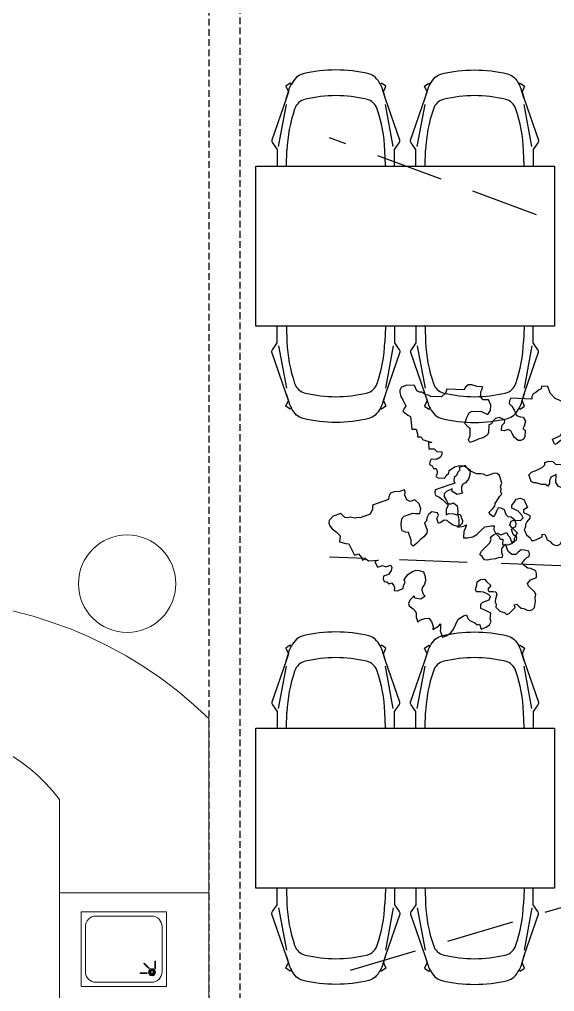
# Model space of a CAD drawing. Header units: inches. Extents: x 33469 to 138684, y -86444 to -29699.
# Drawn here: x 80241 to 80491.8, y -41652.5 to -41197.2 of the extents above; entities that cross this region are included whole.
import ezdxf

# ---------------------------------------------------------------- set-up
doc = ezdxf.new("R2010")
doc.units = ezdxf.units.IN
doc.header["$MEASUREMENT"] = 0
doc.linetypes.add('cta_plan_01$0$cta_plan_01$0$HIDDEN2', pattern=[4.7625, 3.175, -1.5875])
doc.linetypes.add('DASHED2', pattern=[9.525, 6.35, -3.175])
doc.layers.get('0').update_dxf_attribs({"lineweight": 9})
for name, color, linetype, lineweight in [('-DWG_ANA', 7, 'Continuous', 50), ('2d-yazı', 255, 'Continuous', 20), ('CİHAZ', 7, 'Continuous', 15), ('KAPı', 7, 'Continuous', 5), ('Layer4', 200, 'Continuous', 9)]:
    doc.layers.add(name, color=color, linetype=linetype, lineweight=lineweight)
for name, color, linetype in [('dg_bitki', 57, 'Continuous'), ('dg_tavantara', 63, 'Continuous'), ('dg_tefris', 22, 'Continuous'), ('±0.00 kotu planı_geometri$0$0-LNS-VL5', 252, 'Continuous')]:
    doc.layers.add(name, color=color, linetype=linetype)

# ---------------------------------------------------------------- blocks, each defined once
blk = doc.blocks.new('f2')
at = {"layer": 'KAPı'}
h = blk.add_hatch(dxfattribs=at)
h.set_pattern_fill('DASH', color=256, scale=2, style=0)
h.set_pattern_definition([(0, (4953.3182, 3452.11953), (0.25, 0.25), [0.25, -0.25])])
h.paths.add_polyline_path([(8541.16, 3423.72, 1), (8544.5, 3423.72, 1)])
h.paths.add_polyline_path([(8543.45, 3423.72, -1), (8542.21, 3423.72, -1)], flags=16)
at = {"layer": 'CİHAZ'}
for p, q in [((8571.13, 3430.47), (8536.13, 3430.47)), ((8536.13, 3430.47), (8536.13, 3390.47)), ((8564.13, 3428.47), (8543.13, 3428.47)), ((8571.13, 3390.47), (8571.13, 3430.47)), ((8538.13, 3423.47), (8538.13, 3397.47)), ((8569.13, 3397.47), (8569.13, 3423.47)), ((8543.13, 3392.47), (8564.13, 3392.47)), ((8536.13, 3390.47), (8571.13, 3390.47))]:
    blk.add_line(p, q, dxfattribs=at)
for centre, start, end in [((8543.13, 3423.47), 90, 180), ((8564.13, 3423.47), 0, 90), ((8543.13, 3397.47), 180, 270), ((8564.13, 3397.47), 270, 0)]:
    blk.add_arc(centre, 5, start, end, dxfattribs=at)
at = {"layer": 'KAPı'}
for points in [[(8547.99, 3425.42), (8547.99, 3425.1), (8544.64, 3425.1), (8544.64, 3425.42)], [(8542.29, 3421.44), (8542.6, 3421.44), (8542.6, 3418.09), (8542.29, 3418.09)], [(8547.16, 3420.05), (8546.93, 3419.83), (8544.56, 3422.2), (8544.79, 3422.42)]]:
    blk.add_lwpolyline(points, close=True, dxfattribs=at)
for radius in [1.67, 0.617]:
    blk.add_circle((8542.83, 3423.72), radius, dxfattribs=at)
blk = doc.blocks.new('75140rev')
at = {"layer": 'dg_tefris'}
for p, q in [((23386.56, -33310.99), (23390.22, -33291.23)), ((23440.26, -33310.99), (23436.59, -33291.23)), ((23451.56, -33310.99), (23455.22, -33291.23)), ((23505.26, -33310.99), (23501.59, -33291.23)), ((23390.19, -33319.92), (23390.41, -33312.8)), ((23436.62, -33319.92), (23436.4, -33312.8)), ((23455.19, -33319.92), (23455.41, -33312.8)), ((23501.62, -33319.92), (23501.4, -33312.8)), ((23390.19, -33395.4), (23390.41, -33402.52)), ((23436.62, -33395.4), (23436.4, -33402.52)), ((23455.19, -33395.4), (23455.41, -33402.52)), ((23501.62, -33395.4), (23501.4, -33402.52)), ((23386.56, -33404.33), (23390.22, -33424.09)), ((23440.26, -33404.33), (23436.59, -33424.09)), ((23451.56, -33404.33), (23455.22, -33424.09)), ((23505.26, -33404.33), (23501.59, -33424.09))]:
    blk.add_line(p, q, dxfattribs=at)
for points in [[(23440.89, -33320.16, 0.01607), (23440.88, -33319.29), (23440.88, -33312.33), (23443.08, -33309.2, 0.252596), (23443.36, -33307.96), (23436.69, -33288.59), (23435.67, -33285.34), (23436.81, -33282.79), (23434.81, -33281.29), (23434.25, -33281.81, 0.066256), (23431.83, -33278.52, 0.107007), (23428.8, -33276.95, 0.117795), (23398.01, -33276.95, 0.107007), (23394.98, -33278.52, 0.066256), (23392.56, -33281.81), (23392, -33281.29), (23390, -33282.79), (23391.14, -33285.34), (23390.13, -33288.59), (23383.45, -33307.96, 0.252596), (23383.74, -33309.2), (23385.93, -33312.33), (23385.93, -33319.29, 0.01607), (23385.92, -33320.16)], [(23450.92, -33320.16, -0.01607), (23450.93, -33319.29), (23450.93, -33312.33), (23448.74, -33309.2, -0.252596), (23448.45, -33307.96), (23455.13, -33288.59), (23456.14, -33285.34), (23455, -33282.79), (23457, -33281.29), (23457.56, -33281.81, -0.066256), (23459.98, -33278.52, -0.107007), (23463.01, -33276.95, -0.117795), (23493.8, -33276.95, -0.107007), (23496.83, -33278.52, -0.066256), (23499.25, -33281.81), (23499.81, -33281.29), (23501.81, -33282.79), (23500.67, -33285.34), (23501.69, -33288.59), (23508.36, -33307.96, -0.252596), (23508.08, -33309.2), (23505.88, -33312.33), (23505.88, -33319.29, -0.01607), (23505.89, -33320.16)], [(23390.13, -33288.59), (23391.33, -33284.73, -0.051252), (23392.56, -33281.81)], [(23436.69, -33288.59), (23435.48, -33284.73, 0.051252), (23434.25, -33281.81)], [(23455.13, -33288.59), (23456.33, -33284.73, -0.051252), (23457.56, -33281.81)], [(23501.69, -33288.59), (23500.48, -33284.73, 0.051252), (23499.25, -33281.81)], [(23440.89, -33395.16, -0.01607), (23440.88, -33396.02), (23440.88, -33402.99), (23443.08, -33406.12, -0.252596), (23443.36, -33407.35), (23436.69, -33426.73), (23435.67, -33429.98), (23436.81, -33432.53), (23434.81, -33434.02), (23434.25, -33433.5, -0.066256), (23431.83, -33436.8, -0.107007), (23428.8, -33438.37, -0.117795), (23398.01, -33438.37, -0.107007), (23394.98, -33436.8, -0.066256), (23392.56, -33433.5), (23392, -33434.02), (23390, -33432.53), (23391.14, -33429.98), (23390.13, -33426.73), (23383.45, -33407.35, -0.252596), (23383.74, -33406.12), (23385.93, -33402.99), (23385.93, -33396.02, -0.01607), (23385.92, -33395.16)], [(23450.92, -33395.16, 0.01607), (23450.93, -33396.02), (23450.93, -33402.99), (23448.74, -33406.12, 0.252596), (23448.45, -33407.35), (23455.13, -33426.73), (23456.14, -33429.98), (23455, -33432.53), (23457, -33434.02), (23457.56, -33433.5, 0.066256), (23459.98, -33436.8, 0.107007), (23463.01, -33438.37, 0.117795), (23493.8, -33438.37, 0.107007), (23496.83, -33436.8, 0.066256), (23499.25, -33433.5), (23499.81, -33434.02), (23501.81, -33432.53), (23500.67, -33429.98), (23501.69, -33426.73), (23508.36, -33407.35, 0.252596), (23508.08, -33406.12), (23505.88, -33402.99), (23505.88, -33396.02, 0.01607), (23505.89, -33395.16)], [(23390.13, -33426.73), (23391.33, -33430.59, 0.051252), (23392.56, -33433.5)], [(23436.69, -33426.73), (23435.48, -33430.59, -0.051252), (23434.25, -33433.5)], [(23455.13, -33426.73), (23456.33, -33430.59, 0.051252), (23457.56, -33433.5)], [(23501.69, -33426.73), (23500.48, -33430.59, -0.051252), (23499.25, -33433.5)]]:
    blk.add_lwpolyline(points, format="xyb", dxfattribs=at)
blk.add_lwpolyline([(23515.91, -33395.16), (23375.91, -33395.16), (23375.91, -33320.16), (23515.91, -33320.16), (23515.91, -33395.16)], dxfattribs=at)
for centre, radius, start, end in [((23400.45, -33295.41), 6.67, 102.0264, 162.7719), ((23413.41, -33347.89), 60.73, 76.3349, 103.6651), ((23426.36, -33295.41), 6.67, 17.2281, 77.9736), ((23465.45, -33295.41), 6.67, 102.0264, 162.7719), ((23478.41, -33347.89), 60.73, 76.3349, 103.6651), ((23491.36, -33295.41), 6.67, 17.2281, 77.9736), ((23460.42, -33316.02), 70.08, 161.1966, 177.3687), ((23366.4, -33316.02), 70.08, 2.6313, 18.8034), ((23525.42, -33316.02), 70.08, 161.1966, 177.3687), ((23431.4, -33316.02), 70.08, 2.6313, 18.8034), ((23388.09, -33319.85), 2.1, 351.6176, 358.2503), ((23438.73, -33319.85), 2.1, 181.7497, 188.3824), ((23453.09, -33319.85), 2.1, 351.6176, 358.2503), ((23503.73, -33319.85), 2.1, 181.7497, 188.3824), ((23388.09, -33395.46), 2.1, 1.7497, 8.3824), ((23438.73, -33395.46), 2.1, 171.6176, 178.2503), ((23453.09, -33395.46), 2.1, 1.7497, 8.3824), ((23503.73, -33395.46), 2.1, 171.6176, 178.2503), ((23460.42, -33399.3), 70.08, 182.6313, 198.8034), ((23366.4, -33399.3), 70.08, 341.1966, 357.3687), ((23525.42, -33399.3), 70.08, 182.6313, 198.8034), ((23431.4, -33399.3), 70.08, 341.1966, 357.3687), ((23400.45, -33419.91), 6.67, 197.2281, 257.9736), ((23426.36, -33419.91), 6.67, 282.0264, 342.7719), ((23465.45, -33419.91), 6.67, 197.2281, 257.9736), ((23491.36, -33419.91), 6.67, 282.0264, 342.7719), ((23413.41, -33367.42), 60.73, 256.3349, 283.6651), ((23478.41, -33367.42), 60.73, 256.3349, 283.6651)]:
    blk.add_arc(centre, radius, start, end, dxfattribs=at)
blk = doc.blocks.new('dzfhtshrhsj')
at = {"layer": 'dg_tavantara', "linetype": 'DASHED2', "ltscale": 5}
for q in [(12247.84, 7417.59), (12247.84, 7221.18), (12247.84, 7024.78)]:
    blk.add_line((12835.84, 7199.08), q, dxfattribs=at)
blk = doc.blocks.new('rere')
at = {"layer": 'dg_bitki'}
for points in [[(19016.09, -33950.02), (19019.16, -33950.02), (19020.69, -33948.49), (19023.76, -33948.49), (19023.76, -33946.96), (19022.99, -33945.43), (19020.69, -33943.9), (19017.63, -33943.9), (19016.86, -33942.36), (19016.86, -33940.83), (19018.39, -33940.07), (19019.16, -33938.54), (19020.69, -33938.54), (19021.46, -33937), (19021.46, -33935.47), (19020.69, -33933.94), (19022.23, -33933.18), (19026.06, -33933.18), (19026.82, -33934.71), (19028.36, -33936.24), (19028.36, -33937.77), (19031.42, -33940.07), (19034.49, -33940.83), (19036.79, -33940.83), (19038.32, -33940.07), (19040.62, -33938.54), (19040.62, -33935.47), (19039.85, -33933.18), (19038.32, -33930.88), (19036.79, -33930.11), (19036.02, -33928.58), (19036.02, -33926.28), (19036.79, -33924.75), (19033.72, -33923.99), (19030.66, -33925.52), (19030.66, -33927.05), (19029.12, -33926.28), (19027.59, -33925.52), (19026.06, -33923.99), (19026.06, -33922.46), (19027.59, -33920.16), (19028.36, -33918.63), (19028.36, -33917.1), (19027.59, -33914.8), (19027.59, -33911.74), (19029.12, -33912.5), (19032.19, -33912.5), (19034.49, -33911.74), (19035.26, -33909.44), (19035.26, -33906.38), (19034.49, -33904.84), (19038.32, -33905.61), (19039.85, -33906.38), (19039.09, -33904.08), (19038.32, -33902.55), (19038.32, -33898.72), (19040.62, -33898.72), (19043.69, -33899.48), (19045.99, -33901.02), (19048.29, -33903.31), (19050.58, -33905.61), (19054.42, -33906.38), (19055.95, -33906.38), (19055.95, -33904.08), (19056.72, -33902.55), (19059.02, -33900.25), (19059.78, -33898.72), (19061.32, -33898.72), (19061.32, -33895.66), (19064.38, -33895.66), (19066.68, -33896.42), (19068.21, -33897.95), (19068.21, -33899.48), (19068.98, -33901.02), (19069.75, -33902.55), (19066.68, -33905.61), (19065.15, -33907.14), (19065.91, -33909.44), (19067.45, -33910.2), (19071.28, -33910.2), (19072.81, -33911.74), (19072.05, -33913.27), (19069.75, -33915.56), (19068.21, -33916.33), (19065.91, -33917.1), (19065.91, -33918.63), (19067.45, -33920.92), (19068.21, -33922.46), (19070.51, -33923.22), (19072.81, -33922.46), (19073.58, -33920.92), (19075.11, -33917.86), (19072.81, -33916.33), (19072.81, -33914.8), (19075.11, -33914.03), (19076.65, -33913.27), (19076.65, -33911.74), (19075.11, -33909.44), (19074.35, -33907.91), (19074.35, -33906.38), (19073.58, -33904.84), (19074.35, -33903.31), (19075.11, -33901.78), (19077.41, -33900.25), (19078.18, -33898.72), (19079.71, -33898.72), (19084.31, -33901.02), (19084.31, -33902.55), (19085.84, -33902.55), (19086.61, -33901.02), (19087.38, -33899.48), (19088.91, -33898.72), (19090.44, -33897.19), (19091.97, -33896.42), (19093.51, -33896.42), (19095.04, -33897.19), (19096.57, -33900.25), (19097.34, -33902.55), (19098.11, -33904.08), (19098.11, -33905.61), (19095.81, -33910.2), (19095.81, -33911.74), (19098.11, -33913.27), (19101.94, -33913.27), (19102.71, -33915.56), (19102.71, -33917.1), (19100.41, -33919.39), (19098.87, -33920.16), (19097.34, -33922.46), (19096.57, -33923.99), (19098.87, -33925.52), (19100.41, -33926.28), (19101.94, -33926.28), (19102.71, -33927.82), (19102.71, -33929.35), (19100.41, -33930.88), (19098.87, -33931.64), (19096.57, -33930.88), (19095.04, -33930.11), (19092.74, -33930.88), (19091.21, -33933.18), (19091.21, -33937.77), (19089.68, -33937), (19088.14, -33936.24), (19087.38, -33933.94), (19087.38, -33932.41), (19086.61, -33930.88), (19085.08, -33931.64), (19082.78, -33931.64), (19079.71, -33932.41), (19078.18, -33932.41), (19076.65, -33933.18), (19075.88, -33935.47), (19075.11, -33937), (19076.65, -33938.54), (19078.18, -33939.3), (19081.24, -33940.83), (19082.78, -33941.6), (19084.31, -33943.13), (19084.31, -33944.66), (19086.61, -33945.43), (19088.91, -33945.43), (19090.44, -33943.9), (19094.27, -33943.9), (19094.27, -33942.36), (19095.04, -33940.83), (19095.04, -33937.77), (19098.11, -33937.77), (19098.87, -33939.3), (19097.34, -33941.6), (19097.34, -33944.66), (19098.87, -33945.43), (19100.41, -33945.43), (19101.17, -33946.96), (19101.17, -33949.26), (19099.64, -33951.55), (19098.11, -33952.32), (19097.34, -33953.85), (19097.34, -33956.91), (19095.81, -33958.44), (19094.27, -33959.21), (19092.74, -33957.68), (19091.21, -33956.15), (19089.68, -33955.38), (19088.91, -33956.91), (19088.14, -33958.44), (19091.21, -33959.98), (19092.74, -33960.74), (19093.51, -33962.27), (19097.34, -33965.33), (19098.87, -33966.1), (19098.87, -33967.63), (19099.64, -33969.16), (19099.64, -33970.69), (19101.17, -33972.23), (19101.17, -33976.82), (19100.41, -33978.35), (19098.87, -33979.12), (19094.27, -33979.12), (19092.74, -33980.65), (19091.21, -33981.41), (19088.91, -33982.18), (19085.84, -33985.24), (19084.31, -33989.07), (19080.48, -33989.07), (19080.48, -33987.54), (19078.94, -33986.77), (19077.41, -33985.24), (19075.88, -33984.48), (19075.11, -33982.95), (19075.11, -33981.41), (19062.85, -33981.41), (19062.08, -33979.88), (19062.08, -33978.35), (19063.62, -33976.82), (19065.15, -33974.52), (19065.91, -33972.99), (19066.68, -33971.46), (19068.98, -33970.69), (19070.51, -33970.69), (19072.05, -33968.4), (19071.28, -33965.33), (19070.51, -33963.8), (19072.05, -33963.04), (19072.05, -33959.21), (19071.28, -33957.68), (19069.75, -33956.91), (19068.21, -33956.91), (19065.91, -33958.44), (19064.38, -33960.74), (19063.62, -33962.27), (19062.08, -33963.04), (19059.78, -33962.27), (19058.25, -33962.27), (19058.25, -33965.33), (19059.78, -33966.87), (19059.78, -33968.4), (19056.72, -33969.93), (19054.42, -33969.16), (19052.88, -33967.63), (19052.12, -33966.1), (19050.58, -33965.33), (19050.58, -33960.74), (19049.82, -33959.21), (19047.52, -33957.68), (19045.22, -33956.91), (19042.15, -33955.38), (19039.85, -33954.62), (19039.09, -33956.15), (19039.85, -33958.44), (19039.85, -33963.04), (19038.32, -33963.8), (19036.79, -33965.33), (19036.79, -33966.87), (19037.55, -33969.16), (19038.32, -33970.69), (19039.09, -33972.23), (19040.62, -33972.99), (19045.99, -33972.99), (19047.52, -33972.23), (19049.82, -33971.46), (19051.35, -33973.76), (19051.35, -33976.82), (19049.82, -33979.88), (19046.75, -33979.88), (19045.22, -33981.41), (19045.22, -33984.48), (19045.99, -33986.01), (19045.99, -33987.54), (19042.92, -33987.54), (19039.85, -33988.31), (19037.55, -33988.31), (19036.02, -33986.77), (19035.26, -33985.24), (19025.29, -33985.24), (19024.52, -33982.95), (19022.23, -33980.65), (19016.09, -33980.65), (19014.56, -33981.41), (19013.03, -33981.41), (19010.73, -33982.95), (19009.19, -33982.95), (19007.66, -33983.71), (19006.13, -33986.77), (19001.53, -33986.77), (18998.46, -33985.24), (18997.7, -33983.71), (18997.7, -33982.18), (18998.46, -33979.88), (19000, -33977.59), (19001.53, -33974.52), (19000.76, -33972.99), (19000, -33971.46), (19003.06, -33969.16), (19004.6, -33968.4)], [(19004.6, -33968.4), (19005.66, -33961.09), (19008.14, -33961.09), (19009.05, -33958.44), (19009.05, -33956.79), (19011.19, -33956.79), (19012.19, -33955.22), (19017.72, -33953.65), (19015.66, -33953.65), (19016.09, -33950.02)]]:
    blk.add_lwpolyline(points, dxfattribs=at)

msp = doc.modelspace()

# ---------------------------------------------------------------- linework, layer by layer
at = {"layer": '2d-yazı', "color": 6, "linetype": 'ByBlock', "ltscale": 3, "elevation": -0.186}
msp.add_lwpolyline([(80329.789, -41805.145), (80329.789, -41606.167), (80259.789, -41606.167), (80259.789, -41805.145)], close=True, dxfattribs=at)
at = {"layer": 'Layer4', "linetype": 'ByBlock', "ltscale": 3}
for p, q in [((80329.789, -41606.167, -0.186), (80329.789, -41524.49, -0.186)), ((80259.789, -41606.167, -0.186), (80259.789, -41562.5, -0.186))]:
    msp.add_line(p, q, dxfattribs=at)
at = {"layer": 'Layer4', "linetype": 'ByBlock', "ltscale": 3, "elevation": -0.186}
msp.add_lwpolyline([(80259.789, -41953.104), (80259.789, -41606.167), (80329.789, -41606.167), (80329.789, -41953.104)], close=True, dxfattribs=at)
at = {"layer": 'Layer4', "linetype": 'ByBlock', "ltscale": 3}
msp.add_circle((80291.484, -41461.433, -0.558), 22.823, dxfattribs=at)
for centre, radius, start, end in [((80192.052, -41667.007, -0.558), 198.159, 45.89276, 134.10323), ((80191.969, -41613.876, -0.186), 85.082, 37.1452, 142.8548)]:
    msp.add_arc(centre, radius, start, end, dxfattribs=at)
at = {"layer": '±0.00 kotu planı_geometri$0$0-LNS-VL5', "linetype": 'cta_plan_01$0$cta_plan_01$0$HIDDEN2'}
for p, q in [((80329.944, -41962.089, 0), (80330.005, -40981.914, 0)), ((80344.307, -40981.913, 0), (80344.383, -41954.088, 0))]:
    msp.add_line(p, q, dxfattribs=at)

# ---------------------------------------------------------------- block references
at = {"layer": '-DWG_ANA', "color": 0, "lineweight": 25, "xscale": -1, "rotation": 270}
msp.add_blockref('f2', (76879.42, -50186.246, -0.186), dxfattribs=at)
msp.add_blockref('dzfhtshrhsj', (68138.551, -48670.212))
at = {"layer": 'dg_bitki', "yscale": 0.8, "zscale": 0.8}
for p, xscale, rotation in [((64184.678, -67951.808), -0.7999999999999997, 177.7913785767114), ((75079.842, -72124.49), -0.7999999999999994, 199.3973751933482)]:
    msp.add_blockref('rere', p, dxfattribs=dict(at, xscale=xscale, rotation=rotation))
at = {"layer": 'dg_tefris'}
for p in [(56975.921, -7945.724), (56975.921, -7945.724), (56975.921, -8208.907), (56975.921, -8208.907)]:
    msp.add_blockref('75140rev', p, dxfattribs=at)

doc.saveas('drawing.dxf')
